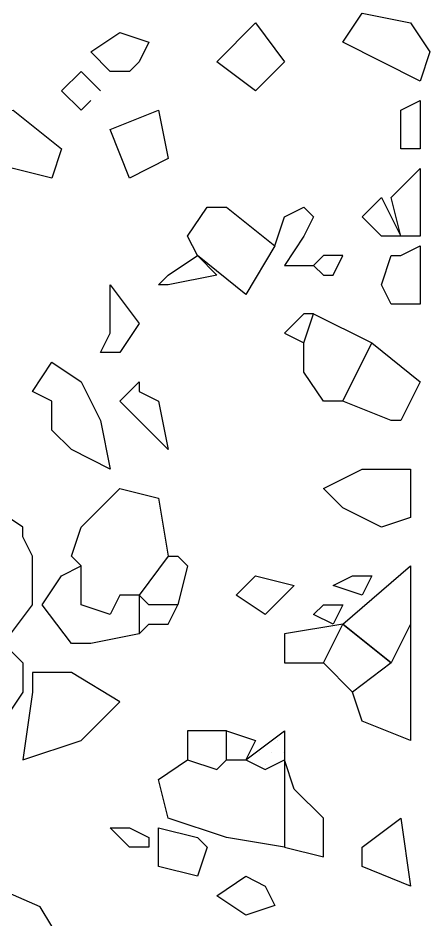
# Model space of a CAD drawing. Header units: metres. Extents: x 0.02 to 2.11, y -20.73 to -16.59.
# Drawn here: x 1.045 to 1.47, y -19.735 to -18.805 of the extents above; entities that cross this region are included whole.
import ezdxf

# ---------------------------------------------------------------- set-up
doc = ezdxf.new("R2010")
doc.units = ezdxf.units.M
doc.header["$LTSCALE"] = 25
doc.header["$MEASUREMENT"] = 0
doc.layers.get('0').update_dxf_attribs({"linetype": 'CONTINUOUS'})
for name, color, linetype in [('BEFUND', 1, 'CONTINUOUS'), ('STEINE', 4, 'CONTINUOUS'), ('STEINESCHRAFF', 4, 'CONTINUOUS')]:
    doc.layers.add(name, color=color, linetype=linetype)

# ---------------------------------------------------------------- blocks, each defined once
blk = doc.blocks.new('*X14')
at = {"color": 0}
for p, q in [((131.25, -1955), (131.25, -1955)), ((129.375, -1956.25), (129.375, -1956.25)), ((130.625, -1956.25), (130.625, -1956.25)), ((131.875, -1956.25), (131.875, -1956.25)), ((130, -1957.5), (130, -1957.5))]:
    blk.add_line(p, q, dxfattribs=at)

msp = doc.modelspace()

# ---------------------------------------------------------------- linework, layer by layer
at = {"layer": 'BEFUND'}
msp.add_lwpolyline([(1.12214, -20.06977), (1.1141, -19.86266), (1.12816, -19.82124), (1.0679, -19.72145), (0.92126, -19.65743), (0.72641, -19.60283), (0.54763, -19.53882), (0.41305, -19.48233), (0.27042, -19.41267)], dxfattribs=at)
at = {"layer": 'STEINE'}
for points in [[(1.46, -18.87), (1.38, -18.83), (1.4, -18.8), (1.45, -18.81), (1.47, -18.84), (1.46, -18.87)], [(1.25, -18.85), (1.29, -18.81), (1.32, -18.85), (1.29, -18.88), (1.25, -18.85)], [(1.16, -18.86), (1.14, -18.86), (1.12, -18.84), (1.15, -18.82), (1.18, -18.83), (1.17, -18.85), (1.16, -18.86)], [(1.12, -18.89), (1.11, -18.9), (1.09, -18.88), (1.11, -18.86), (1.13, -18.88)], [(1.46, -18.94), (1.44, -18.94), (1.44, -18.9), (1.46, -18.89), (1.46, -18.94)], [(1, -18.95), (1, -18.91), (1.04, -18.9), (1.09, -18.94), (1.08, -18.97), (1.04, -18.96), (1, -18.95)], [(1.16, -18.97), (1.14, -18.92), (1.19, -18.9), (1.2, -18.95), (1.16, -18.97)], [(1.46, -19.03), (1.44, -19.03), (1.43, -18.99), (1.46, -18.96), (1.46, -19), (1.46, -19.03)], [(1.44, -19.03), (1.42, -19.03), (1.4, -19.01), (1.42, -18.99), (1.44, -19.03)], [(1.31, -19.04), (1.28, -19.09), (1.23, -19.05), (1.22, -19.03), (1.24, -19), (1.26, -19), (1.31, -19.04)], [(1.31, -19.04), (1.32, -19.01), (1.34, -19), (1.35, -19.01), (1.34, -19.03), (1.32, -19.06), (1.35, -19.06), (1.36, -19.07), (1.37, -19.07), (1.38, -19.05), (1.36, -19.05), (1.35, -19.06)], [(1.46, -19.1), (1.43, -19.1), (1.42, -19.08), (1.43, -19.05), (1.44, -19.05), (1.46, -19.04), (1.46, -19.1)], [(1.25, -19.07), (1.2, -19.08), (1.19, -19.08), (1.2, -19.07), (1.23, -19.05), (1.25, -19.07)], [(1.13, -19.15), (1.14, -19.13), (1.14, -19.08), (1.17, -19.12), (1.15, -19.15), (1.13, -19.15)], [(1.35, -19.11), (1.34, -19.11), (1.32, -19.13), (1.34, -19.14)], [(1.38, -19.2), (1.36, -19.2), (1.34, -19.17), (1.34, -19.14), (1.35, -19.11), (1.41, -19.14)], [(1.43, -19.22), (1.38, -19.2), (1.41, -19.14), (1.46, -19.18), (1.44, -19.22), (1.43, -19.22)], [(1.14, -19.27), (1.1, -19.25), (1.08, -19.23), (1.08, -19.2), (1.06, -19.19), (1.08, -19.16), (1.11, -19.18), (1.13, -19.22), (1.14, -19.27)], [(1.2, -19.25), (1.17, -19.22), (1.15, -19.2), (1.17, -19.18), (1.17, -19.19), (1.19, -19.2), (1.2, -19.25), (1.2, -19.25)], [(1.45, -19.32), (1.42, -19.33), (1.4, -19.32), (1.38, -19.31), (1.36, -19.29), (1.4, -19.27), (1.45, -19.27), (1.45, -19.32)], [(1.17, -19.4), (1.15, -19.4), (1.14, -19.42), (1.11, -19.41), (1.11, -19.37), (1.1, -19.36), (1.11, -19.33), (1.15, -19.29), (1.19, -19.3), (1.2, -19.36), (1.17, -19.4)], [(1.03, -19.45), (1.06, -19.41), (1.06, -19.36), (1.05, -19.34), (1.05, -19.33), (1.02, -19.31), (0.98, -19.32), (0.99, -19.34), (0.98, -19.4), (1, -19.43), (1, -19.44)], [(1.2, -19.36), (1.21, -19.36), (1.22, -19.37), (1.21, -19.41), (1.18, -19.41), (1.17, -19.4)], [(1.17, -19.4), (1.17, -19.44), (1.12, -19.45), (1.1, -19.45), (1.07, -19.41), (1.09, -19.38), (1.11, -19.37)], [(1.45, -19.43), (1.43, -19.47), (1.38, -19.43), (1.45, -19.37), (1.45, -19.42), (1.45, -19.55)], [(1.29, -19.38), (1.27, -19.4), (1.29, -19.38), (1.33, -19.39), (1.3, -19.42), (1.27, -19.4)], [(1.4, -19.4), (1.37, -19.39), (1.39, -19.38), (1.41, -19.38), (1.4, -19.4)], [(1.17, -19.44), (1.18, -19.43), (1.2, -19.43), (1.21, -19.41)], [(1.38, -19.43), (1.32, -19.44), (1.32, -19.47), (1.36, -19.47)], [(1.43, -19.47), (1.39, -19.5), (1.36, -19.47), (1.38, -19.43), (1.43, -19.47)], [(1.03, -19.53), (0.99, -19.51), (1, -19.44), (1.02, -19.46), (1.03, -19.45), (1.05, -19.47), (1.05, -19.5), (1.03, -19.53)], [(1.15, -19.51), (1.1, -19.48), (1.06, -19.48), (1.06, -19.5), (1.05, -19.57), (1.11, -19.55), (1.15, -19.51)], [(1.45, -19.55), (1.4, -19.53), (1.39, -19.5)], [(1.26, -19.57), (1.26, -19.54), (1.22, -19.54), (1.22, -19.56), (1.22, -19.57)], [(1.26, -19.54), (1.29, -19.55), (1.28, -19.57)], [(1.28, -19.57), (1.32, -19.54), (1.32, -19.56), (1.32, -19.57)], [(1.32, -19.66), (1.36, -19.67), (1.36, -19.63), (1.33, -19.6), (1.32, -19.57)], [(1.23, -19.69), (1.19, -19.68), (1.19, -19.67), (1.19, -19.64), (1.23, -19.65), (1.24, -19.66), (1.23, -19.69)], [(1.28, -19.73), (1.25, -19.71), (1.28, -19.69), (1.3, -19.7), (1.31, -19.72), (1.28, -19.73)]]:
    msp.add_lwpolyline(points, dxfattribs=at)
for points in [[(1.37, -19.43), (1.35, -19.42), (1.36, -19.41), (1.38, -19.41)], [(1.2, -19.63), (1.19, -19.59), (1.22, -19.57), (1.25, -19.58), (1.26, -19.57), (1.28, -19.57), (1.28, -19.57), (1.3, -19.58), (1.32, -19.57), (1.32, -19.66), (1.26, -19.65)], [(1.45, -19.7), (1.4, -19.68), (1.4, -19.66), (1.44, -19.63)], [(1.18, -19.66), (1.16, -19.66), (1.14, -19.64), (1.16, -19.64), (1.18, -19.65)]]:
    msp.add_lwpolyline(points, close=True, dxfattribs=at)

# ---------------------------------------------------------------- block references
at = {"layer": 'STEINESCHRAFF', "xscale": 0.01, "yscale": 0.01, "zscale": 0.01}
msp.add_blockref('*X14', (0, 0), dxfattribs=at)

doc.saveas('drawing.dxf')
